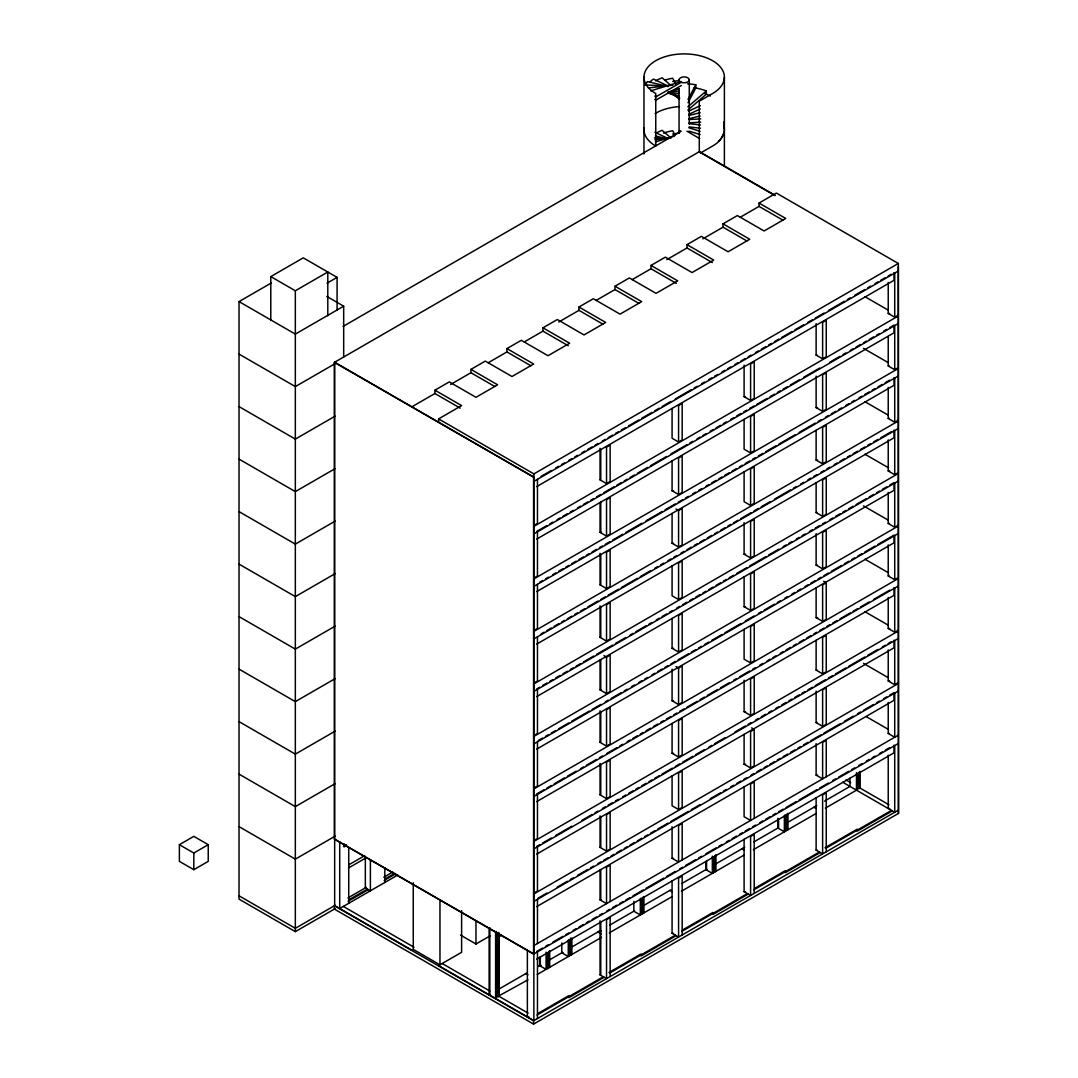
<?xml version="1.0" encoding="UTF-8"?>
<svg xmlns="http://www.w3.org/2000/svg" width="1078" height="1078" viewBox="0 0 1078 1078"><rect width="100%" height="100%" fill="white"/><g stroke="black" fill="none" stroke-linecap="round" stroke-linejoin="round"><path stroke-width="1.5" d="M365.334 856.74L365.334 887.881L370.387 890.805L370.387 859.665M688.034 99.432L695.782 84.771A39.805 22.988 0 0 0 687.589 83.855M688.034 102.693L695.782 88.046L695.782 84.771M687.858 106.843L706.333 90.929A39.805 22.988 0 0 0 694.178 87.776M687.858 110.104L706.333 94.204L706.333 90.929M270.794 320.341L270.794 276.601L303.268 257.844L337.077 277.369L337.077 310.181M335.15 908.646L295.332 931.635L239.033 899.133L239.033 301.597L271.117 283.069M270.794 276.601L295.332 290.764L327.806 272.02L327.806 315.76M326.984 283.204L337.077 277.369M343.68 357.047L343.68 306.179L295.332 334.099L239.033 301.597M343.114 326.391L681.148 131.233M898.338 743.51L533.57 954.097L334.369 839.088L334.369 362.397L699.42 151.634L775.028 195.28M335.15 363.609L295.332 386.598L239.033 354.096M700.619 152.941L713.259 145.651A40.209 23.217 0 0 0 723.729 125.452M335.15 416.121L295.332 439.11L239.033 406.608M460.212 408.131L434.906 393.524L434.906 390.182L449.27 381.895L475.977 397.31L497.632 384.806L470.924 369.39L470.924 372.732L494.815 386.517M470.924 369.39L485.289 361.103L511.996 376.518L533.65 364.014L506.943 348.598L506.943 351.94L530.834 365.725M506.943 348.598L521.307 340.311L548.001 355.727L569.656 343.222L542.948 327.806L542.948 331.148L568.254 345.755M542.948 327.806L557.313 319.519L584.02 334.935L605.674 322.43L578.967 307.014L578.967 310.356L602.858 324.141M578.967 307.014L593.331 298.727L620.039 314.143L641.693 301.638L614.986 286.222L614.986 289.551L638.877 303.349M614.986 286.222L629.35 277.935L656.044 293.351L677.698 280.846L651.004 265.431L651.004 268.759L676.297 283.366M651.004 265.431L665.355 257.143L692.063 272.559L713.717 260.054L687.009 244.639L687.009 247.967L712.315 262.574M687.009 244.639L701.374 236.351L728.081 251.767L749.736 239.262L723.028 223.847L723.028 227.175L746.919 240.973M723.028 223.847L737.392 215.56L764.1 230.975L785.741 218.47L759.047 203.055L759.047 206.383L782.938 220.181M759.047 203.055L776.362 193.056L898.338 263.477L898.338 813.499M411.89 406.81L434.906 393.524M450.712 384.401L470.924 372.732M488.172 362.774L506.943 351.94M524.191 341.982L542.948 331.148M558.754 322.012L578.967 310.356M596.215 300.385L614.986 289.551M632.234 279.593L651.004 268.759M666.81 259.636L687.009 247.967M702.816 238.844L723.028 227.175M740.276 217.217L759.047 206.383M335.15 468.62L295.332 491.608L239.033 459.107M438.598 422.226L438.598 418.897L461.613 405.611L434.906 390.182M335.15 521.119L295.332 544.12L239.033 511.619M335.15 573.631L295.332 596.619L239.033 564.117M438.598 418.897L533.866 473.902L898.338 263.477M334.369 362.397L533.866 477.231L334.665 362.221L334.665 905.587L411.89 950.176L413.265 949.381L439.959 964.81L439.959 899.807M898.338 266.805L898.621 813.338L533.57 1024.1L334.369 909.091L334.369 905.763L533.57 1020.772L898.338 810.171M541.116 476.368L551.33 470.48M555.709 467.96L558.62 466.275M561.544 464.591L564.454 462.907M568.834 460.373L571.744 458.689M574.655 457.005L577.579 455.334M581.958 452.8L584.869 451.116M587.779 449.432L592.159 446.912M595.069 445.227L597.994 443.543M602.373 441.01L605.284 439.325M608.194 437.655L612.573 435.121M615.484 433.437L618.408 431.752M621.319 430.068L625.698 427.548M628.609 425.864L638.823 419.962M641.733 418.291L651.947 412.389M654.858 410.705L659.237 408.185M662.148 406.5L670.907 401.447M675.273 398.927L691.321 389.657M694.232 387.972L697.143 386.288M701.522 383.768L704.446 382.084M708.812 379.564L711.736 377.879M714.647 376.195L717.557 374.511M721.937 371.977L724.861 370.293M727.771 368.609L730.682 366.924M735.061 364.404L737.972 362.72M740.896 361.036L745.275 358.516M748.186 356.831L751.096 355.147M755.476 352.614L758.386 350.929M761.311 349.245L765.69 346.725M768.601 345.041L771.511 343.356M774.435 341.672L778.815 339.152M781.725 337.468L791.926 331.566M794.85 329.881L803.595 324.842M807.974 322.309L812.34 319.789M815.264 318.104L824.01 313.051M828.389 310.518L844.424 301.261M847.348 299.576L850.259 297.892M854.638 295.372L864.839 289.483M867.763 287.799L870.674 286.115M875.053 283.581L877.964 281.897M880.888 280.213L885.254 277.693M888.178 276.008L891.088 274.324M533.866 481.394L898.338 270.969M536.75 486.569L893.999 280.307L893.999 272.64M335.15 626.129L295.332 649.118L239.033 616.616M600.042 448.327L600.042 479.845L600.769 479.44L600.769 449.58M744.103 365.159L744.103 396.677L745.545 396.677M816.127 323.575L816.127 355.093L816.855 354.675M888.232 282.396L888.232 313.469L889.673 313.469M533.866 525.565L537.464 523.477L537.464 479.319M606.537 483.604L610.148 481.516L610.148 445.025L606.537 447.101L606.537 483.604L600.042 479.845M678.574 442.02L682.172 439.932L682.172 403.441L678.574 405.517L678.574 442.02L672.079 438.261L672.079 408.4M750.598 400.437L754.209 398.348L754.209 361.858L750.598 363.933L750.598 400.437L744.103 396.677M822.622 358.839L826.233 356.764L826.233 320.26L822.622 322.349L822.622 358.839L816.127 355.093M888.232 313.469L894.727 317.215L898.338 315.14M533.866 526.401L898.338 315.975M536.75 531.4L546.95 525.512M549.874 523.827L552.785 522.143M557.164 519.623L560.075 517.939M562.999 516.254L567.365 513.721M570.289 512.037L573.2 510.352M577.579 507.832L580.49 506.148M583.414 504.464L587.779 501.944M590.704 500.259L593.614 498.575M596.538 496.891L600.904 494.357M603.828 492.673L614.029 486.784M616.953 485.1L621.319 482.58M624.243 480.896L627.153 479.211M630.078 477.527L634.443 474.994M637.367 473.309L647.568 467.421M650.492 465.736L666.527 456.479M670.907 453.946L686.942 444.688M689.853 443.004L692.777 441.32M697.143 438.8L700.067 437.116M702.977 435.431L705.901 433.747M710.267 431.213L713.191 429.543M716.102 427.858L720.481 425.325M723.392 423.641L726.316 421.956M730.682 419.436L733.606 417.752M736.517 416.068L740.896 413.534M743.807 411.85L746.731 410.179M749.641 408.495L754.021 405.961M756.931 404.277L767.145 398.388M770.056 396.704L774.435 394.171M777.346 392.5L780.27 390.815M783.18 389.131L787.56 386.598M790.47 384.913L799.229 379.86M803.595 377.34L819.644 368.083M829.844 362.181L840.058 356.292M842.969 354.608L845.88 352.924M850.259 350.404L853.17 348.72M856.094 347.035L860.473 344.502M863.384 342.817L866.294 341.133M869.218 339.449L873.584 336.929M876.508 335.245L879.419 333.56M883.798 331.04L886.709 329.356M889.633 327.672L893.999 325.138L893.999 332.806L536.75 539.067M533.866 533.906L898.338 323.481M335.15 678.628L295.332 701.63L239.033 669.128M600.042 502.496L600.042 532.357L601.484 532.357M672.079 460.912L672.079 490.773L673.521 490.773M816.127 376.074L816.127 407.592L817.569 407.592M888.232 336.525L888.232 365.968L888.959 365.55M533.866 578.064L537.464 575.975L537.464 531.818M606.537 536.103L610.148 534.028L610.148 497.524L606.537 499.613L606.537 536.103L600.042 532.357M678.574 494.519L682.172 492.43L682.172 455.94L678.574 458.029L678.574 494.519L672.079 490.773M750.598 452.935L754.209 450.847L754.209 414.356L750.598 416.445L750.598 452.935L744.103 449.189L744.103 419.329M822.622 411.351L826.233 409.263L826.233 372.772L822.622 374.848L822.622 411.351L816.127 407.592M888.232 365.968L894.727 369.727L898.338 367.638M533.866 578.913L898.338 368.474M539.66 582.228L542.584 580.543M545.495 578.859L548.419 577.175M552.785 574.641L555.709 572.957M558.62 571.273L562.999 568.753M565.91 567.068L568.834 565.384M571.744 563.7L576.124 561.18M579.034 559.495L583.414 556.962M586.324 555.278L589.248 553.593M592.159 551.909L596.538 549.389M599.449 547.705L602.373 546.02M605.284 544.336L609.663 541.816M612.573 540.132L622.788 534.23M625.698 532.559L641.733 523.288M646.113 520.768L662.148 511.511M665.072 509.827L675.273 503.925M678.197 502.24L682.563 499.72M685.487 498.036L688.397 496.352M692.777 493.832L695.687 492.147M698.611 490.463L701.522 488.779M705.901 486.245L708.812 484.561M711.736 482.877L716.102 480.357M719.026 478.672L721.937 476.988M724.861 475.304L729.227 472.784M732.151 471.099L736.517 468.566M739.441 466.882L742.351 465.197M745.275 463.513L749.641 460.993M752.565 459.309L755.476 457.624M758.386 455.94L762.766 453.42M765.69 451.736L775.89 445.834M778.815 444.149L794.85 434.892M799.229 432.372L815.264 423.102M818.175 421.431L821.099 419.746M825.465 417.213L828.389 415.529M831.3 413.844L835.679 411.324M838.59 409.64L841.514 407.956M845.88 405.422L848.804 403.738M851.714 402.067L854.638 400.383M859.004 397.849L861.928 396.165M864.839 394.481L869.218 391.961M872.129 390.276L875.053 388.592M877.964 386.908L882.343 384.388M885.254 382.703L889.633 380.17M533.866 586.405L898.338 375.979M536.75 591.579L893.999 385.318L893.999 377.65M675.973 509.032L678.574 510.527L682.172 508.439L682.172 544.942L678.574 547.018L672.079 543.272L672.079 513.411M335.15 731.14L295.332 754.128L239.033 721.627M600.042 553.337L600.042 584.855L600.769 584.438L600.769 554.577M672.079 543.272L673.521 543.272M816.127 430.243L816.127 460.104L817.569 460.104M888.232 387.393L888.232 418.48L888.959 418.062M533.866 630.563L537.464 628.487L537.464 584.33M606.537 588.601L610.148 586.526L610.148 550.036L606.537 552.111L606.537 588.601L600.042 584.855M750.598 505.434L754.209 503.359L754.209 466.855L750.598 468.943L750.598 505.434L744.103 501.688L744.103 471.827M822.622 463.85L826.233 461.775L826.233 425.271L822.622 427.36L822.622 463.85L816.127 460.104M888.232 418.48L894.727 422.226L898.338 420.137M533.866 631.412L898.338 420.986M541.116 633.891L544.04 632.207M546.95 630.522L551.33 627.989M554.24 626.305L558.62 623.785M561.544 622.1L564.454 620.416M567.365 618.732L571.744 616.212M574.655 614.527L577.579 612.843M580.49 611.159L584.869 608.625M587.779 606.941L597.994 601.052M600.904 599.368L605.284 596.848M608.194 595.164L618.408 589.262M621.319 587.577L637.367 578.32M640.278 576.636L650.492 570.747M654.858 568.214L657.782 566.529M660.693 564.845L663.617 563.161M667.983 560.641L670.907 558.956M673.817 557.272L676.728 555.588M681.107 553.068L684.031 551.384M686.942 549.699L691.321 547.166M694.232 545.481L697.143 543.797M700.067 542.126L704.446 539.593M707.357 537.909L711.736 535.389M714.647 533.704L717.557 532.02M720.481 530.336L724.861 527.802M727.771 526.118L730.682 524.447M733.606 522.763L737.972 520.229M740.896 518.545L751.096 512.656M754.021 510.972L758.386 508.439M761.311 506.754L770.056 501.715M774.435 499.181L790.47 489.924M793.395 488.24L796.305 486.555M800.684 484.035L803.595 482.351M807.974 479.818L810.885 478.133M813.809 476.449L816.72 474.765M821.099 472.245L824.01 470.56M826.934 468.876L829.844 467.192M834.224 464.672L837.134 462.988M840.058 461.303L844.424 458.77M847.348 457.085L850.259 455.401M853.17 453.717L857.549 451.197M860.473 449.513L864.839 446.993M867.763 445.308L870.674 443.624M873.584 441.94L877.964 439.406M880.888 437.722L891.088 431.833M533.866 638.917L898.338 428.478M179.379 844.694L193.811 836.353L208.243 844.694L208.243 861.362L193.811 869.69L179.379 861.362L179.379 844.694L193.811 853.021L208.243 844.694M536.75 644.078L893.999 437.816L893.999 430.149M335.15 783.639L295.332 806.627L239.033 774.125M600.042 605.849L600.042 637.367L600.769 636.95L600.769 607.089M744.103 522.668L744.103 554.186L745.545 554.186M816.127 482.742L816.127 512.602L816.855 512.185M888.232 439.905L888.232 470.978L889.673 470.978M533.866 683.075L537.464 680.986L537.464 636.828M606.537 641.114L610.148 639.025L610.148 602.535L606.537 604.623L606.537 641.114L600.042 637.367M678.574 599.53L682.172 597.441L682.172 560.951L678.574 563.026L678.574 599.53L672.079 595.77L672.079 565.923M750.598 557.946L754.209 555.857L754.209 519.367L750.598 521.442L750.598 557.946L744.103 554.186M822.622 516.349L826.233 514.273L826.233 477.783L822.622 479.858L822.622 516.349L816.127 512.602M888.232 470.978L894.727 474.724L898.338 472.649M533.866 683.91L898.338 473.485M536.75 688.909L539.66 687.225M542.584 685.541L546.95 683.021M549.874 681.336L552.785 679.652M555.709 677.968L560.075 675.448M562.999 673.763L567.365 671.23M570.289 669.546L573.2 667.861M576.124 666.177L580.49 663.657M583.414 661.973L593.614 656.084M596.538 654.4L612.573 645.143M615.484 643.458L625.698 637.556M630.078 635.036L632.988 633.352M635.899 631.668L646.113 625.779M649.023 624.095L651.947 622.41M656.313 619.877L659.237 618.193M662.148 616.508L666.527 613.988M669.438 612.304L672.362 610.62M676.728 608.1L679.652 606.415M682.563 604.731L686.942 602.198M689.853 600.513L692.777 598.829M695.687 597.145L700.067 594.625M702.977 592.94L705.901 591.256M708.812 589.572L713.191 587.052M716.102 585.367L720.481 582.834M723.392 581.15L726.316 579.465M729.227 577.781L733.606 575.261M736.517 573.577L746.731 567.688M749.641 566.004L765.69 556.733M768.601 555.049L778.815 549.16M783.18 546.64L786.105 544.956M789.015 543.272L791.926 541.587M796.305 539.054L799.229 537.37M802.14 535.685L805.05 534.014M809.43 531.481L812.34 529.797M815.264 528.112L819.644 525.592M822.554 523.908L825.465 522.224M829.844 519.69L832.755 518.006M835.679 516.335L840.058 513.802M842.969 512.117L845.88 510.433M848.804 508.749L853.17 506.229M856.094 504.544L866.294 498.642M869.218 496.971L873.584 494.438M876.508 492.754L879.419 491.069M882.343 489.385L886.709 486.865M889.633 485.181L893.999 482.648L893.999 490.315L536.75 696.577M533.866 691.416L898.338 480.99M603.936 655.626L606.537 657.122L610.148 655.033L610.148 691.537L606.537 693.612L600.042 689.866L600.042 660.005M335.15 836.137L295.332 859.139L239.033 826.637M334.369 839.088L533.866 953.936M600.042 689.866L601.484 689.866M672.079 618.422L672.079 648.282L673.521 648.282M744.103 576.838L744.103 606.698L745.545 606.698M816.127 533.597L816.127 565.115L817.569 565.115M888.232 492.403L888.232 523.477L888.959 523.059M533.866 735.573L537.464 733.498L537.464 689.327M678.574 652.028L682.172 649.94L682.172 613.449L678.574 615.538L678.574 652.028L672.079 648.282M750.598 610.444L754.209 608.356L754.209 571.866L750.598 573.954L750.598 610.444L744.103 606.698M822.622 568.861L826.233 566.772L826.233 530.282L822.622 532.37L822.622 568.861L816.127 565.115M888.232 523.477L894.727 527.236L898.338 525.148M533.866 736.422L898.338 525.983M343.505 846.486L346.415 844.802M346.483 845.597L344.219 846.904L344.219 843.845M538.205 740.573L542.584 738.053M545.495 736.368L548.419 734.684M551.33 733L555.709 730.48M558.62 728.795L568.834 722.893M571.744 721.209L589.248 711.116M592.159 709.432L600.904 704.379M605.284 701.845L608.194 700.161M611.118 698.477L621.319 692.588M624.243 690.904L627.153 689.219M631.533 686.699L634.443 685.015M638.823 682.482L641.733 680.797M644.657 679.113L647.568 677.429M651.947 674.909L654.858 673.224M657.782 671.54L662.148 669.02M665.072 667.336L667.983 665.652M670.907 663.967L675.273 661.434M678.197 659.749L688.397 653.861M691.321 652.177L695.687 649.657M698.611 647.972L701.522 646.288M704.446 644.604L708.812 642.07M711.736 640.386L721.937 634.497M724.861 632.813L740.896 623.556M745.275 621.022L754.021 615.983M758.386 613.449L761.311 611.765M764.221 610.081L774.435 604.192M777.346 602.508L780.27 600.823M784.636 598.303L787.56 596.619M791.926 594.086L794.85 592.401M797.76 590.717L800.684 589.033M805.05 586.513L807.974 584.828M810.885 583.144L815.264 580.624M818.175 578.94L821.099 577.256M824.01 575.571L828.389 573.038M831.3 571.353L841.514 565.465M844.424 563.781L848.804 561.261M851.714 559.576L854.638 557.892M857.549 556.208L861.928 553.674M864.839 551.99L875.053 546.101M877.964 544.417L893.999 535.16L893.999 542.827L536.75 749.089M533.866 743.914L898.338 533.489M675.973 666.541L678.574 668.037L682.172 665.961L682.172 702.452L678.574 704.527L672.079 700.781L672.079 669.263M826.233 582.78L822.622 584.869L822.622 621.359L826.233 619.284L826.233 582.78L823.632 581.285M348.733 864.852L364.741 855.609M348.437 868.019L365.887 857.94M600.042 710.847L600.042 742.365L600.769 741.947L600.769 712.086M672.079 700.781L673.521 700.781M816.127 587.753L816.127 617.613L817.569 617.613M888.232 544.902L888.232 575.989L888.959 575.571M533.866 788.085L537.464 785.997L537.464 741.839M606.537 746.124L610.148 744.036L610.148 707.545L606.537 709.62L606.537 746.124L600.042 742.365M750.598 662.943L754.209 660.868L754.209 624.364L750.598 626.453L750.598 662.943L744.103 659.197L744.103 629.336M888.232 575.989L894.727 579.735L898.338 577.646M533.866 788.921L898.338 578.495M335.258 905.25L295.332 928.306L239.033 895.805M348.019 897.88L366.345 887.302M383.781 877.236L392.756 872.048M348.666 899.928L367.423 889.094M384.752 879.096L394.858 873.261M348.086 901.262L368.299 889.593M384.172 880.43L395.72 873.759M536.75 793.92L544.04 789.716M546.95 788.031L551.33 785.498M554.24 783.814L564.454 777.925M567.365 776.241L576.124 771.188M580.49 768.668L583.414 766.984M586.324 765.299L596.538 759.411M599.449 757.726L602.373 756.042M606.739 753.509L616.953 747.62M619.863 745.936L622.788 744.251M627.153 741.718L630.078 740.047M632.988 738.363L637.367 735.829M640.278 734.145L643.202 732.461M646.113 730.776L650.492 728.256M653.403 726.572L657.782 724.039M660.693 722.368L663.617 720.683M666.527 718.999L670.907 716.466M673.817 714.781L676.728 713.097M679.652 711.413L684.031 708.893M686.942 707.208L697.143 701.32M700.067 699.635L704.446 697.102M707.357 695.418L717.557 689.529M720.481 687.845L729.227 682.792M733.606 680.272L736.517 678.588M739.441 676.903L749.641 671.001M752.565 669.317L755.476 667.632M759.855 665.113L762.766 663.428M767.145 660.908L770.056 659.224M772.98 657.54L775.89 655.855M780.27 653.322L783.18 651.638M786.105 649.953L790.47 647.433M793.395 645.749L796.305 644.065M799.229 642.38L803.595 639.86M806.519 638.176L810.885 635.643M813.809 633.958L816.72 632.274M819.644 630.59L824.01 628.07M826.934 626.385L829.844 624.701M832.755 623.017L837.134 620.497M840.058 618.812L850.259 612.91M853.17 611.239L857.549 608.706M860.473 607.022L869.218 601.969M873.584 599.449L889.633 590.192M397.809 874.972L339.718 908.511L339.718 841.837M533.866 796.426L898.338 585.987M536.75 801.587L893.999 595.326L893.999 587.658M600.042 763.359L600.042 794.877L600.769 794.459L600.769 764.598M672.079 723.432L672.079 753.293L673.521 753.293M744.103 680.178L744.103 711.696L745.545 711.696M816.127 640.251L816.127 670.112L816.855 669.694M888.232 597.414L888.232 628.487L889.673 628.487M533.866 840.584L537.464 838.495L537.464 794.338M606.537 798.623L610.148 796.534L610.148 760.044L606.537 762.133L606.537 798.623L600.042 794.877M678.574 757.039L682.172 754.95L682.172 718.46L678.574 720.549L678.574 757.039L672.079 753.293M750.598 715.455L754.209 713.366L754.209 676.876L750.598 678.951L750.598 715.455L744.103 711.696M822.622 673.871L826.233 671.783L826.233 635.292L822.622 637.367L822.622 673.871L816.127 670.112M888.232 628.487L894.727 632.234L898.338 630.158M533.866 841.419L898.338 630.994M536.75 846.419L539.66 844.734M542.584 843.063L551.33 838.01M555.709 835.477L571.744 826.22M581.958 820.331L592.159 814.429M595.069 812.745L597.994 811.06M602.373 808.54L605.284 806.856M608.194 805.172L612.573 802.652M615.484 800.967L618.408 799.283M622.788 796.75L625.698 795.065M628.609 793.381L632.988 790.861M635.899 789.177L638.823 787.492M641.733 785.808L646.113 783.288M649.023 781.604L651.947 779.92M654.858 778.235L659.237 775.702M662.148 774.017L672.362 768.129M675.273 766.445L679.652 763.925M682.563 762.24L692.777 756.338M695.687 754.654L704.446 749.614M708.812 747.081L711.736 745.397M714.647 743.712L724.861 737.824M735.061 731.935L745.275 726.033M748.186 724.349L751.096 722.664M755.476 720.144L758.386 718.46M761.311 716.776L765.69 714.256M768.601 712.571L771.511 710.887M775.89 708.354L778.815 706.669M781.725 704.985L786.105 702.465M789.015 700.781L791.926 699.096M794.85 697.412L799.229 694.892M802.14 693.208L805.05 691.524M807.974 689.839L812.34 687.306M815.264 685.621L825.465 679.733M828.389 678.049L832.755 675.529M835.679 673.844L845.88 667.942M848.804 666.258L864.839 657.001M867.763 655.316L877.964 649.428M882.343 646.894L885.254 645.21M888.178 643.526L891.088 641.841M533.866 848.925L898.338 638.499M536.75 854.086L893.999 647.838L893.999 640.17M754.209 729.375L750.598 731.463L750.598 767.954L754.209 765.865L754.209 729.375L751.609 727.879M600.042 815.857L600.042 847.375L600.769 846.958L600.769 817.097M744.103 734.347L744.103 764.208L745.545 764.208M816.127 691.106L816.127 722.624L816.855 722.206M888.232 649.913L888.232 680.986L889.673 680.986M533.866 893.083L537.464 891.007L537.464 846.836M606.537 851.121L610.148 849.046L610.148 812.542L606.537 814.631L606.537 851.121L600.042 847.375M678.574 809.538L682.172 807.462L682.172 770.959L678.574 773.047L678.574 809.538L672.079 805.792L672.079 775.931M822.622 726.37L826.233 724.281L826.233 687.791L822.622 689.88L822.622 726.37L816.127 722.624M888.232 680.986L894.727 684.746L898.338 682.657M533.866 893.931L898.338 683.506M538.205 898.082L546.95 893.029M557.164 887.14L567.365 881.252M570.289 879.567L573.2 877.883M577.579 875.349L587.779 869.461M590.704 867.777L593.614 866.092M597.994 863.572L600.904 861.888M603.828 860.204L608.194 857.67M611.118 855.986L614.029 854.315M616.953 852.631L621.319 850.097M624.243 848.413L627.153 846.729M630.078 845.044L634.443 842.524M637.367 840.84L641.733 838.307M644.657 836.622L647.568 834.951M650.492 833.267L654.858 830.734M657.782 829.049L667.983 823.161M670.907 821.476L688.397 811.37M691.321 809.686L700.067 804.633M710.267 798.744L720.481 792.856M723.392 791.171L726.316 789.487M730.682 786.953L733.606 785.269M736.517 783.585L740.896 781.065M743.807 779.381L746.731 777.696M751.096 775.176L754.021 773.492M756.931 771.808L761.311 769.274M764.221 767.59L767.145 765.906M770.056 764.221L774.435 761.701M777.346 760.017L780.27 758.333M783.18 756.648L787.56 754.128M790.47 752.444L794.85 749.911M797.76 748.226L800.684 746.542M803.595 744.858L807.974 742.338M810.885 740.653L821.099 734.765M824.01 733.08L840.058 723.823M844.424 721.29L853.17 716.237M857.549 713.717L860.473 712.032M863.384 710.348L873.584 704.46M876.508 702.775L879.419 701.091M883.798 698.557L886.709 696.873M889.633 695.189L893.999 692.669L893.999 700.336L536.75 906.598M533.866 901.424L898.338 690.998M460.522 935.084L475.977 944.018L490.409 935.677M498.494 937.011L501.418 935.327M600.042 870.013L600.042 899.874L601.484 899.874M672.079 826.772L672.079 858.29L673.521 858.29M816.127 743.604L816.127 775.122L817.569 775.122M888.232 702.425L888.232 733.498L888.959 733.08M533.866 945.595L898.338 735.156M536.75 951.429L542.584 948.061M545.495 946.376L548.419 944.692M552.785 942.172L562.999 936.283M565.91 934.599L568.834 932.915M573.2 930.381L576.124 928.697M579.034 927.013L583.414 924.493M586.324 922.808L589.248 921.124M592.159 919.44L596.538 916.92M599.449 915.235L602.373 913.551M606.739 911.018L609.663 909.333M612.573 907.649L616.953 905.129M619.863 903.445L622.788 901.76M625.698 900.076L630.078 897.556M632.988 895.872L643.202 889.97M646.113 888.285L663.617 878.193M666.527 876.508L675.273 871.455M679.652 868.922L682.563 867.238M685.487 865.553L695.687 859.665M698.611 857.98L701.522 856.296M705.901 853.776L716.102 847.874M719.026 846.203L721.937 844.519M726.316 841.985L729.227 840.301M732.151 838.617L736.517 836.097M739.441 834.412L742.351 832.728M745.275 831.044L749.641 828.51M752.565 826.839L755.476 825.155M759.855 822.622L762.766 820.937M765.69 819.253L770.056 816.733M772.98 815.049L775.89 813.364M778.815 811.68L783.18 809.16M786.105 807.476L796.305 801.574M799.229 799.889L816.72 789.797M819.644 788.112L828.389 783.059M832.755 780.526L835.679 778.842M838.59 777.157L848.804 771.269M851.714 769.584L854.638 767.9M859.004 765.38L861.928 763.696M866.294 761.162L869.218 759.478M872.129 757.794L875.053 756.109M879.419 753.589L882.343 751.905M885.254 750.221L889.633 747.701M536.75 959.097L893.999 752.835L893.999 745.167M489.83 994.347L489.116 994.765L489.116 928.091L489.83 927.686L489.83 994.347L490.557 994.765M498.467 989.361L526.495 973.178L527.223 973.596M537.841 966.629L540.657 965.012M549.106 960.121L562.514 952.386L563.242 952.804M572.445 946.659L600.689 930.341M609.865 925.045L634.538 910.802M643.067 905.884L670.556 890.01L671.284 890.428M681.902 883.461L706.575 869.218L707.289 869.636M715.091 864.3L744.75 847.173M753.926 841.878L778.599 827.635L778.599 819.442M787.129 822.716L816.774 805.589M824.562 801.102L849.976 786.414L849.976 778.087M601.416 930.759L598.533 931.594M527.964 979.835L495.611 997.676L496.325 998.093L496.325 931.432M548.958 951.322L548.958 967.707L546.074 968.543L546.802 968.96L546.802 952.575M571.178 938.493L571.178 954.892L568.281 955.728L569.009 956.132L569.009 939.746M643.202 896.909L643.202 913.309L640.319 914.131L641.033 914.548L641.033 898.163M715.226 855.326L715.226 871.711L712.342 872.547L713.07 872.964L713.07 856.579M787.263 813.742L787.263 830.127L784.38 830.963L785.094 831.381L785.094 814.995M860.082 771.417L860.082 788.085L856.471 789.339L857.199 789.756L857.199 773.088M496.325 998.093L495.611 998.511L495.611 931.85M537.289 974.445L601.484 937.388M609.326 932.861L672.106 896.613M681.35 891.277L744.13 855.029M753.374 849.693L816.167 813.445M825.411 808.109L857.199 789.756M600.042 920.801L600.042 974.889L600.769 974.472L600.769 922.027M672.079 880.861L672.079 933.305L673.521 933.305M744.103 839.277L744.103 891.722L745.545 891.722M816.127 797.693L816.127 850.138L816.855 849.72M537.585 1013.697L568.618 995.776L569.48 996.288M608.949 972.504L640.965 954.017L641.828 954.515M682.428 930.071L712.989 912.433L713.865 912.931M754.452 888.488L785.027 870.835L785.889 871.347M825.034 847.739L857.05 829.251L857.913 829.75M537.033 1015.018L603.289 976.762M609.811 973.003L675.327 935.178M681.835 931.419L747.35 893.595M753.872 889.835L819.374 852.011M825.896 848.238L891.412 810.427M604.152 977.261L568.888 997.622L568.025 997.123M676.189 935.677L641.248 955.849L640.386 955.351M748.213 894.093L713.286 914.265L712.423 913.767M820.25 852.509L785.31 872.681L784.447 872.169M892.274 810.925L857.347 831.084L856.471 830.586M681.336 82.251L655.909 96.818A39.805 22.988 0 0 1 654.764 96.117M681.336 85.512L655.909 100.092A39.805 22.988 0 0 1 654.764 99.392M688.572 111.209L700.296 105.671M688.572 114.47L700.296 108.932M650.586 90.902L680.973 81.605M668.185 92.061L679.369 88.625M655.384 141.946L674.572 136.071M688.963 115.413L700.161 112.745M688.963 118.674L700.161 116.006M648.35 87.938L672.766 85.189M667.888 92.263L679.288 90.983M654.872 139.709L671.149 137.876M689.125 119.537L700.673 118.89M689.125 122.811L700.673 122.151M644.563 84.839L667.659 86.2M667.659 92.721L679.221 93.409M654.467 137.93L666.015 138.604M689.044 123.647L700.43 124.967M689.044 126.921L700.43 128.228M668.198 86.577L647.433 81.578A39.805 22.988 0 0 0 645.385 85.243M668.198 93.112L679.369 95.807M655.424 136.003L666.595 138.698M688.95 127.837L700.121 131.287M688.95 131.098L700.121 134.548M668.077 86.038L653.457 79.071A39.805 22.988 0 0 0 649.657 82.238M669.546 93.26L679.787 98.138M654.925 132.271L668.077 138.536M686.888 131.179L699.649 138.563M699.137 151.796L774.907 195.549M864.933 296.693L888.178 310.114M863.491 348.356L888.178 362.612M864.933 401.703L888.178 415.111M864.933 454.202L888.178 467.623M863.491 505.865L888.178 520.122M864.933 559.212L888.178 572.62M326.728 296.396L343.68 306.179M864.933 611.711L888.178 625.132M816.127 617.613L822.622 621.359M863.491 663.374L888.178 677.631M866.389 716.722L888.178 729.294M888.232 733.498L894.727 737.244L894.727 693.087M845.987 779.946L850.704 782.668M859.072 787.506L888.959 804.754M889.673 808.5L888.232 808.5L888.232 755.166M894.727 811.424L895.454 811.842M842.767 782.251L894.727 812.26L894.727 745.585M816.127 775.122L822.622 778.868L822.622 742.378L826.233 740.29L826.233 776.793M744.103 764.208L750.598 767.954M814.618 806.843L815.332 807.26M813.89 807.26L816.059 808.5M816.127 850.138L822.622 853.884L822.622 794.877L826.233 792.802L826.233 851.795M742.58 848.426L743.308 848.844M741.866 848.844L744.036 850.097M744.103 891.722L750.598 895.468L750.598 836.461L754.209 834.385L754.209 893.379M672.079 858.29L678.574 862.05L678.574 825.546L682.172 823.471L682.172 859.961M669.829 890.428L671.998 891.681M672.079 933.305L678.574 937.051L678.574 878.058L682.172 875.969L682.172 934.976M600.042 899.874L606.537 903.634L606.537 867.13L610.148 865.055L610.148 901.545M597.805 932.012L601.052 933.885M600.042 974.889L606.537 978.635L606.537 919.642L610.148 917.553L610.148 976.56M541.021 965.632L540.307 965.214L540.307 957.021M525.781 973.596L527.937 974.849M343.33 906.423L414.06 947.266M442.196 963.516L489.83 991.019M528.085 1013.104L499.222 996.436L499.222 933.103M528.813 1016.85L527.371 1016.85L527.371 950.176M670.705 85.27L662.135 77.818A39.805 22.988 0 0 0 655.693 80.904M673.144 93.921L679.275 99.243M670.705 137.768L662.135 130.33A39.805 22.988 0 0 0 655.693 133.403M675.758 84.084L672.699 78.222A39.805 22.988 0 0 0 664.991 80.082M674.99 135.127L672.699 130.721A39.805 22.988 0 0 0 663.536 133.079M894.727 273.057L894.727 317.215M894.727 325.556L894.727 369.727M894.727 378.068L894.727 422.226M894.727 430.567L894.727 474.724M894.727 483.065L894.727 527.236M894.727 535.577L894.727 579.735M894.727 588.076L894.727 632.234M894.727 640.575L894.727 684.746M859.368 771.835L859.368 788.503M858.64 773.088L858.64 788.085M856.471 772.67L856.471 790.174M787.978 813.324L787.978 829.71M786.536 814.968L786.536 829.71M784.38 815.413L784.38 831.798L777.885 828.052L777.885 818.215M754.209 818.377L754.209 781.887L750.598 783.962L750.598 820.452L744.103 816.706L744.103 786.846M724.389 77.306L724.389 165.904M715.954 854.908L715.954 871.307M714.512 856.552L714.512 871.307M712.342 856.161L712.342 873.382L705.847 869.636L705.847 861.443M706.575 861.026L706.575 869.218M699.285 152.065L699.285 101.197L713.259 93.139A40.209 23.217 0 0 0 712.545 60.664A40.209 23.217 0 0 0 656.286 60.395A40.209 23.217 0 0 0 654.642 92.856L655.761 93.517L655.761 146.015L654.642 145.368A40.209 23.217 0 0 1 644.078 127.959M689.273 79.907A5.107 2.951 0 0 1 681.539 82.386A5.107 2.951 0 0 1 681.687 77.279A5.107 2.951 0 0 1 689.273 79.907L689.273 123.997M679.059 79.799L679.059 83.073M679.059 89.609L679.059 132.055M678.574 510.527L678.574 547.018M678.574 668.037L678.574 704.527M643.97 76.915L643.97 154.033M643.93 896.492L643.93 912.891M642.488 898.136L642.488 912.891M640.319 898.58L640.319 914.966L633.824 911.22L633.824 901.383M606.537 657.122L606.537 693.612M600.769 502.079L600.769 531.939M600.769 659.588L600.769 689.448M600.769 869.609L600.769 899.456M571.892 938.076L571.892 954.475M570.451 938.076L570.451 954.475M568.281 940.164L568.281 956.55L561.786 952.804L561.786 942.967M549.686 950.904L549.686 967.289M548.244 952.548L548.244 967.289M546.074 952.157L546.074 969.378L539.579 965.632L539.579 957.439M537.464 899.348L537.464 943.506M537.464 951.847L537.464 1018.521M533.866 473.902L533.866 1020.596L438.598 965.592L461.613 952.305L461.613 910.64M533.57 477.406L533.57 954.097M533.57 1020.772L533.57 1024.1M498.494 932.416L498.494 996.854M497.78 933.103L497.78 996.436M475.977 920.679L475.977 944.018M413.265 882.72L413.265 949.381M384.819 867.723L384.819 882.464M348.733 847.577L348.733 903.297M295.332 290.764L295.332 931.635M193.811 853.021L193.811 869.69M655.101 113.581A40.209 23.217 0 0 1 679.477 106.56M679.477 133.268A5.107 2.951 0 0 1 679.787 130.586M704.918 93.678A39.805 22.988 0 0 1 710.308 95.955M723.917 121.814A39.805 22.988 0 0 1 723.877 124.711M723.203 134.117A39.805 22.988 0 0 1 722.839 135.06M722.408 135.99A39.805 22.988 0 0 1 721.91 136.919M721.357 137.822A39.805 22.988 0 0 1 720.724 138.712M720.023 139.601A39.805 22.988 0 0 1 718.447 141.299M672.699 81.483A39.805 22.988 0 0 1 679.234 80.688M723.917 125.075A39.805 22.988 0 0 1 723.877 127.972M679.787 130.842A5.107 2.951 0 0 0 679.288 133.227A39.805 22.988 0 0 0 672.699 133.995"/></g></svg>
